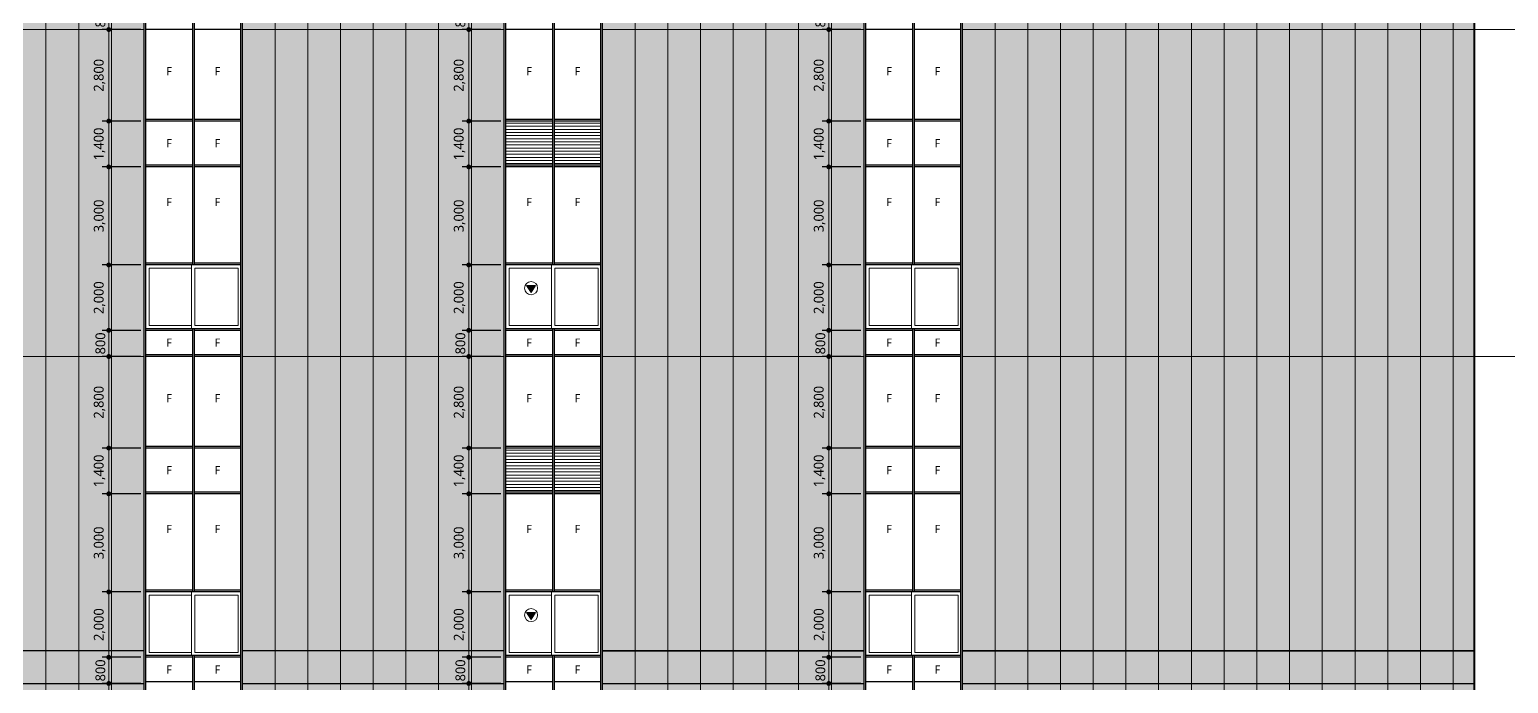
# Model space of a CAD drawing. Header units: millimetres. Extents: x 1680000 to 3024000, y 712800 to 950400.
# Drawn here: x 1897960 to 1943147, y 815360 to 835360 of the extents above; entities that cross this region are included whole.
import ezdxf
from ezdxf.enums import TextEntityAlignment as Align

# ---------------------------------------------------------------- set-up
doc = ezdxf.new("R2010")
doc.units = ezdxf.units.MM
doc.set_wipeout_variables(frame=1)
doc.linetypes.add('CEN', pattern=[62, 60, -1, 0, -1])
doc.linetypes.add('HID', pattern=[2, 1.1, -0.9])
doc.layers.get('Defpoints').update_dxf_attribs({"color": 140})
for name, color, linetype, lineweight in [('A-AXIS-LINE', 1, 'CEN', 15), ('A-DWXK-OPEN', 1, 'HID', 15), ('A-ELEV-LIN1', 2, 'Continuous', 40), ('A-ELEV-LIN3', 8, 'Continuous', 18), ('A-ELEV-WIN', 4, 'Continuous', 25), ('A-MKXS-TEXT1', 3, 'Continuous', 25)]:
    doc.layers.add(name, color=color, linetype=linetype, lineweight=lineweight)
doc.layers.add('A-XXXX-NPLT', color=144, linetype='Continuous', lineweight=15, plot=False)
doc.layers.add('입면색상', color=7, linetype='Continuous')
doc.styles.add('HY울릉도L', font='')
doc.styles.add('맑은고딕', font='malgun.ttf')
doc.styles.get('HY울릉도L').set_extended_font_data('HYwulM')
doc.dimstyles.new('CDIM', dxfattribs={"dimtxt": 3, "dimasz": 1.5, "dimexe": 2, "dimexo": 1, "dimgap": 1, "dimtad": 1, "dimdec": 0, "dimrnd": 0.5, "dimzin": 0, "dimdsep": 32, "dimlunit": 6, "dimtxsty": 'HY울릉도L', "dimblk1": '_CIDOT', "dimblk2": '_CIDOT', "dimsah": 1, "dimcen": 5.5, "dimclrd": 2, "dimclre": 2, "dimclrt": 7, "dimadec": 0, "dimazin": 0, "dimtfac": 1, "dimtdec": 0, "dimtix": 1, "dimtmove": 2, "dimatfit": 1, "dimldrblk": '_CIDOT', "dimfxl": 1, "dimtolj": 1, "dimtzin": 0, "dimlwd": -1, "dimarcsym": 0})

# ---------------------------------------------------------------- blocks, each defined once
blk = doc.blocks.new('_CIDOT')
at = {"color": 0, "linetype": 'ByBlock'}
blk.add_line((2, 0), (-1, 0), dxfattribs=at)
at = {"color": 0, "linetype": 'ByBlock', "const_width": 0.5}
blk.add_lwpolyline([(-0.25, 0, 1), (0.25, 0, 1)], format="xyb", close=True, dxfattribs=at)
blk = doc.blocks.new('*D81')
at = {"layer": 'A-XXXX-NPLT', "lineweight": -2, "transparency": 16777216}
for p, q in [((-100, 27200), (-1280, 27200)), ((-100, 25800), (-1280, 25800))]:
    blk.add_line(p, q, dxfattribs=at)
at = {"layer": 'A-XXXX-NPLT', "transparency": 16777216}
blk.add_line((-1080, 27050), (-1080, 25950), dxfattribs=at)
at = {"layer": 'Defpoints', "color": 0, "transparency": 16777216}
for p in [(0, 27200), (-1080, 25800), (0, 25800)]:
    blk.add_point(p, dxfattribs=at)
at = {"layer": 'A-XXXX-NPLT', "transparency": 16777216, "xscale": 150, "yscale": 150, "zscale": 150}
for p, rotation in [((-1080, 27200), 90), ((-1080, 25800), 270)]:
    blk.add_blockref('_CIDOT', p, dxfattribs=dict(at, rotation=rotation))
at = {"layer": 'A-XXXX-NPLT', "color": 3, "transparency": 16777216, "insert": (-1361, 26500), "char_height": 300, "attachment_point": 5, "rotation": 90, "style": '맑은고딕'}
blk.add_mtext('\\A1;1,400', dxfattribs=at)
blk = doc.blocks.new('*D82')
at = {"layer": 'A-XXXX-NPLT', "lineweight": -2, "transparency": 16777216}
for p, q in [((-100, 25800), (-1280, 25800)), ((-100, 22800), (-1280, 22800))]:
    blk.add_line(p, q, dxfattribs=at)
at = {"layer": 'A-XXXX-NPLT', "transparency": 16777216}
blk.add_line((-1080, 25650), (-1080, 22950), dxfattribs=at)
at = {"layer": 'Defpoints', "color": 0, "transparency": 16777216}
for p in [(0, 25800), (-1080, 22800), (0, 22800)]:
    blk.add_point(p, dxfattribs=at)
at = {"layer": 'A-XXXX-NPLT', "transparency": 16777216, "xscale": 150, "yscale": 150, "zscale": 150}
for p, rotation in [((-1080, 25800), 90), ((-1080, 22800), 270)]:
    blk.add_blockref('_CIDOT', p, dxfattribs=dict(at, rotation=rotation))
at = {"layer": 'A-XXXX-NPLT', "color": 3, "transparency": 16777216, "insert": (-1360, 24300), "char_height": 300, "attachment_point": 5, "rotation": 90, "style": '맑은고딕'}
blk.add_mtext('\\A1;3,000', dxfattribs=at)
blk = doc.blocks.new('*D83')
at = {"layer": 'A-XXXX-NPLT', "lineweight": -2, "transparency": 16777216}
for p, q in [((-100, 20800), (-1280, 20800)), ((-100, 20000), (-1280, 20000))]:
    blk.add_line(p, q, dxfattribs=at)
at = {"layer": 'A-XXXX-NPLT', "transparency": 16777216}
for p, q in [((-1080, 20950), (-1080, 21100)), ((-1080, 20800), (-1080, 20000)), ((-1080, 19850), (-1080, 19700))]:
    blk.add_line(p, q, dxfattribs=at)
at = {"layer": 'Defpoints', "color": 0, "transparency": 16777216}
for p in [(0, 20800), (-1080, 20000), (0, 20000)]:
    blk.add_point(p, dxfattribs=at)
at = {"layer": 'A-XXXX-NPLT', "transparency": 16777216, "xscale": 150, "yscale": 150, "zscale": 150}
for p, rotation in [((-1080, 20800), 270), ((-1080, 20000), 90)]:
    blk.add_blockref('_CIDOT', p, dxfattribs=dict(at, rotation=rotation))
at = {"layer": 'A-XXXX-NPLT', "color": 3, "transparency": 16777216, "insert": (-1335, 20400), "char_height": 300, "attachment_point": 5, "rotation": 90, "style": '맑은고딕'}
blk.add_mtext('\\A1;800', dxfattribs=at)
blk = doc.blocks.new('*D84')
at = {"layer": 'A-XXXX-NPLT', "lineweight": -2, "transparency": 16777216}
for p, q in [((-100, 22800), (-1280, 22800)), ((-100, 20800), (-1280, 20800))]:
    blk.add_line(p, q, dxfattribs=at)
at = {"layer": 'A-XXXX-NPLT', "transparency": 16777216}
blk.add_line((-1080, 20950), (-1080, 22650), dxfattribs=at)
at = {"layer": 'Defpoints', "color": 0, "transparency": 16777216}
for p in [(-1080, 22800), (0, 22800), (0, 20800)]:
    blk.add_point(p, dxfattribs=at)
at = {"layer": 'A-XXXX-NPLT', "transparency": 16777216, "xscale": 150, "yscale": 150, "zscale": 150}
for p, rotation in [((-1080, 22800), 90), ((-1080, 20800), 270)]:
    blk.add_blockref('_CIDOT', p, dxfattribs=dict(at, rotation=rotation))
at = {"layer": 'A-XXXX-NPLT', "color": 3, "transparency": 16777216, "insert": (-1360, 21800), "char_height": 300, "attachment_point": 5, "rotation": 90, "style": '맑은고딕'}
blk.add_mtext('\\A1;2,000', dxfattribs=at)
blk = doc.blocks.new('*D85')
at = {"layer": 'A-XXXX-NPLT', "lineweight": -2, "transparency": 16777216}
for p, q in [((-100, 30000), (-1280, 30000)), ((-100, 27200), (-1280, 27200))]:
    blk.add_line(p, q, dxfattribs=at)
at = {"layer": 'A-XXXX-NPLT', "transparency": 16777216}
blk.add_line((-1080, 27350), (-1080, 29850), dxfattribs=at)
at = {"layer": 'Defpoints', "color": 0, "transparency": 16777216}
for p in [(-1080, 30000), (0, 30000), (0, 27200)]:
    blk.add_point(p, dxfattribs=at)
at = {"layer": 'A-XXXX-NPLT', "transparency": 16777216, "xscale": 150, "yscale": 150, "zscale": 150}
for p, rotation in [((-1080, 30000), 90), ((-1080, 27200), 270)]:
    blk.add_blockref('_CIDOT', p, dxfattribs=dict(at, rotation=rotation))
at = {"layer": 'A-XXXX-NPLT', "color": 3, "transparency": 16777216, "insert": (-1360, 28600), "char_height": 300, "attachment_point": 5, "rotation": 90, "style": '맑은고딕'}
blk.add_mtext('\\A1;2,800', dxfattribs=at)
blk = doc.blocks.new('*D61')
at = {"layer": 'A-XXXX-NPLT', "transparency": 16777216}
for p, q in [((-1080, 10950), (-1080, 11100)), ((-1080, 10800), (-1080, 10000)), ((-1080, 9850), (-1080, 9700))]:
    blk.add_line(p, q, dxfattribs=at)
at = {"layer": 'A-XXXX-NPLT', "lineweight": -2, "transparency": 16777216}
for p, q in [((-100, 10800), (-1280, 10800)), ((-100, 10000), (-1280, 10000))]:
    blk.add_line(p, q, dxfattribs=at)
at = {"layer": 'Defpoints', "color": 0, "transparency": 16777216}
for p in [(0, 10800), (-1080, 10000), (0, 10000)]:
    blk.add_point(p, dxfattribs=at)
at = {"layer": 'A-XXXX-NPLT', "transparency": 16777216, "xscale": 150, "yscale": 150, "zscale": 150}
for p, rotation in [((-1080, 10800), 270), ((-1080, 10000), 90)]:
    blk.add_blockref('_CIDOT', p, dxfattribs=dict(at, rotation=rotation))
at = {"layer": 'A-XXXX-NPLT', "color": 3, "transparency": 16777216, "insert": (-1335, 10400), "char_height": 300, "attachment_point": 5, "rotation": 90, "style": '맑은고딕'}
blk.add_mtext('\\A1;800', dxfattribs=at)
blk = doc.blocks.new('*D62')
at = {"layer": 'A-XXXX-NPLT', "lineweight": -2, "transparency": 16777216}
for p, q in [((-100, 12800), (-1280, 12800)), ((-100, 10800), (-1280, 10800))]:
    blk.add_line(p, q, dxfattribs=at)
at = {"layer": 'A-XXXX-NPLT', "transparency": 16777216}
blk.add_line((-1080, 10950), (-1080, 12650), dxfattribs=at)
at = {"layer": 'Defpoints', "color": 0, "transparency": 16777216}
for p in [(-1080, 12800), (0, 12800), (0, 10800)]:
    blk.add_point(p, dxfattribs=at)
at = {"layer": 'A-XXXX-NPLT', "transparency": 16777216, "xscale": 150, "yscale": 150, "zscale": 150}
for p, rotation in [((-1080, 12800), 90), ((-1080, 10800), 270)]:
    blk.add_blockref('_CIDOT', p, dxfattribs=dict(at, rotation=rotation))
at = {"layer": 'A-XXXX-NPLT', "color": 3, "transparency": 16777216, "insert": (-1360, 11800), "char_height": 300, "attachment_point": 5, "rotation": 90, "style": '맑은고딕'}
blk.add_mtext('\\A1;2,000', dxfattribs=at)
blk = doc.blocks.new('*D63')
at = {"layer": 'A-XXXX-NPLT', "lineweight": -2, "transparency": 16777216}
for p, q in [((-100, 20000), (-1280, 20000)), ((-100, 17200), (-1280, 17200))]:
    blk.add_line(p, q, dxfattribs=at)
at = {"layer": 'A-XXXX-NPLT', "transparency": 16777216}
blk.add_line((-1080, 17350), (-1080, 19850), dxfattribs=at)
at = {"layer": 'Defpoints', "color": 0, "transparency": 16777216}
for p in [(-1080, 20000), (0, 20000), (0, 17200)]:
    blk.add_point(p, dxfattribs=at)
at = {"layer": 'A-XXXX-NPLT', "transparency": 16777216, "xscale": 150, "yscale": 150, "zscale": 150}
for p, rotation in [((-1080, 20000), 90), ((-1080, 17200), 270)]:
    blk.add_blockref('_CIDOT', p, dxfattribs=dict(at, rotation=rotation))
at = {"layer": 'A-XXXX-NPLT', "color": 3, "transparency": 16777216, "insert": (-1360, 18600), "char_height": 300, "attachment_point": 5, "rotation": 90, "style": '맑은고딕'}
blk.add_mtext('\\A1;2,800', dxfattribs=at)
blk = doc.blocks.new('*D64')
at = {"layer": 'A-XXXX-NPLT', "lineweight": -2, "transparency": 16777216}
for p, q in [((-100, 17200), (-1280, 17200)), ((-100, 15800), (-1280, 15800))]:
    blk.add_line(p, q, dxfattribs=at)
at = {"layer": 'A-XXXX-NPLT', "transparency": 16777216}
blk.add_line((-1080, 17050), (-1080, 15950), dxfattribs=at)
at = {"layer": 'Defpoints', "color": 0, "transparency": 16777216}
for p in [(0, 17200), (-1080, 15800), (0, 15800)]:
    blk.add_point(p, dxfattribs=at)
at = {"layer": 'A-XXXX-NPLT', "transparency": 16777216, "xscale": 150, "yscale": 150, "zscale": 150}
for p, rotation in [((-1080, 17200), 90), ((-1080, 15800), 270)]:
    blk.add_blockref('_CIDOT', p, dxfattribs=dict(at, rotation=rotation))
at = {"layer": 'A-XXXX-NPLT', "color": 3, "transparency": 16777216, "insert": (-1361, 16500), "char_height": 300, "attachment_point": 5, "rotation": 90, "style": '맑은고딕'}
blk.add_mtext('\\A1;1,400', dxfattribs=at)
blk = doc.blocks.new('*D65')
at = {"layer": 'A-XXXX-NPLT', "lineweight": -2, "transparency": 16777216}
for p, q in [((-100, 15800), (-1280, 15800)), ((-100, 12800), (-1280, 12800))]:
    blk.add_line(p, q, dxfattribs=at)
at = {"layer": 'A-XXXX-NPLT', "transparency": 16777216}
blk.add_line((-1080, 15650), (-1080, 12950), dxfattribs=at)
at = {"layer": 'Defpoints', "color": 0, "transparency": 16777216}
for p in [(0, 15800), (-1080, 12800), (0, 12800)]:
    blk.add_point(p, dxfattribs=at)
at = {"layer": 'A-XXXX-NPLT', "transparency": 16777216, "xscale": 150, "yscale": 150, "zscale": 150}
for p, rotation in [((-1080, 15800), 90), ((-1080, 12800), 270)]:
    blk.add_blockref('_CIDOT', p, dxfattribs=dict(at, rotation=rotation))
at = {"layer": 'A-XXXX-NPLT', "color": 3, "transparency": 16777216, "insert": (-1360, 14300), "char_height": 300, "attachment_point": 5, "rotation": 90, "style": '맑은고딕'}
blk.add_mtext('\\A1;3,000', dxfattribs=at)
blk = doc.blocks.new('*D68')
at = {"layer": 'A-XXXX-NPLT', "lineweight": -2, "transparency": 16777216}
for p, q in [((-100, 10000), (-1280, 10000)), ((-100, 7200), (-1280, 7200))]:
    blk.add_line(p, q, dxfattribs=at)
at = {"layer": 'A-XXXX-NPLT', "transparency": 16777216}
blk.add_line((-1080, 7350), (-1080, 9850), dxfattribs=at)
at = {"layer": 'Defpoints', "color": 0, "transparency": 16777216}
for p in [(-1080, 10000), (0, 10000), (0, 7200)]:
    blk.add_point(p, dxfattribs=at)
at = {"layer": 'A-XXXX-NPLT', "transparency": 16777216, "xscale": 150, "yscale": 150, "zscale": 150}
for p, rotation in [((-1080, 10000), 90), ((-1080, 7200), 270)]:
    blk.add_blockref('_CIDOT', p, dxfattribs=dict(at, rotation=rotation))
at = {"layer": 'A-XXXX-NPLT', "color": 3, "transparency": 16777216, "insert": (-1360, 8600), "char_height": 300, "attachment_point": 5, "rotation": 90, "style": '맑은고딕'}
blk.add_mtext('\\A1;2,800', dxfattribs=at)
blk = doc.blocks.new('*D80')
at = {"layer": 'A-XXXX-NPLT', "lineweight": -2, "transparency": 16777216}
for p, q in [((-100, 30800), (-1280, 30800)), ((-100, 30000), (-1280, 30000))]:
    blk.add_line(p, q, dxfattribs=at)
at = {"layer": 'A-XXXX-NPLT', "transparency": 16777216}
for p, q in [((-1080, 30950), (-1080, 31100)), ((-1080, 30800), (-1080, 30000)), ((-1080, 29850), (-1080, 29700))]:
    blk.add_line(p, q, dxfattribs=at)
at = {"layer": 'Defpoints', "color": 0, "transparency": 16777216}
for p in [(0, 30800), (-1080, 30000), (0, 30000)]:
    blk.add_point(p, dxfattribs=at)
at = {"layer": 'A-XXXX-NPLT', "transparency": 16777216, "xscale": 150, "yscale": 150, "zscale": 150}
for p, rotation in [((-1080, 30800), 270), ((-1080, 30000), 90)]:
    blk.add_blockref('_CIDOT', p, dxfattribs=dict(at, rotation=rotation))
at = {"layer": 'A-XXXX-NPLT', "color": 3, "transparency": 16777216, "insert": (-1335, 30400), "char_height": 300, "attachment_point": 5, "rotation": 90, "style": '맑은고딕'}
blk.add_mtext('\\A1;800', dxfattribs=at)
blk = doc.blocks.new('*D36')
at = {"layer": 'A-XXXX-NPLT', "transparency": 16777216}
for p, q in [((-1080, 10850), (-1080, 11000)), ((-1080, 10700), (-1080, 9900)), ((-1080, 9750), (-1080, 9600))]:
    blk.add_line(p, q, dxfattribs=at)
at = {"layer": 'A-XXXX-NPLT', "lineweight": -2, "transparency": 16777216}
for p, q in [((-100, 10700), (-1280, 10700)), ((-100, 9900), (-1280, 9900))]:
    blk.add_line(p, q, dxfattribs=at)
at = {"layer": 'Defpoints', "color": 0, "transparency": 16777216}
for p in [(0, 10700), (-1080, 9900), (0, 9900)]:
    blk.add_point(p, dxfattribs=at)
at = {"layer": 'A-XXXX-NPLT', "transparency": 16777216, "xscale": 150, "yscale": 150, "zscale": 150}
for p, rotation in [((-1080, 10700), 270), ((-1080, 9900), 90)]:
    blk.add_blockref('_CIDOT', p, dxfattribs=dict(at, rotation=rotation))
at = {"layer": 'A-XXXX-NPLT', "color": 3, "transparency": 16777216, "insert": (-1335, 10300), "char_height": 300, "attachment_point": 5, "rotation": 90, "style": '맑은고딕'}
blk.add_mtext('\\A1;800', dxfattribs=at)
blk = doc.blocks.new('*D37')
at = {"layer": 'A-XXXX-NPLT', "lineweight": -2, "transparency": 16777216}
for p, q in [((-100, 12700), (-1280, 12700)), ((-100, 10700), (-1280, 10700))]:
    blk.add_line(p, q, dxfattribs=at)
at = {"layer": 'A-XXXX-NPLT', "transparency": 16777216}
blk.add_line((-1080, 10850), (-1080, 12550), dxfattribs=at)
at = {"layer": 'Defpoints', "color": 0, "transparency": 16777216}
for p in [(-1080, 12700), (0, 12700), (0, 10700)]:
    blk.add_point(p, dxfattribs=at)
at = {"layer": 'A-XXXX-NPLT', "transparency": 16777216, "xscale": 150, "yscale": 150, "zscale": 150}
for p, rotation in [((-1080, 12700), 90), ((-1080, 10700), 270)]:
    blk.add_blockref('_CIDOT', p, dxfattribs=dict(at, rotation=rotation))
at = {"layer": 'A-XXXX-NPLT', "color": 3, "transparency": 16777216, "insert": (-1360, 11700), "char_height": 300, "attachment_point": 5, "rotation": 90, "style": '맑은고딕'}
blk.add_mtext('\\A1;2,000', dxfattribs=at)
blk = doc.blocks.new('*D38')
at = {"layer": 'A-XXXX-NPLT', "lineweight": -2, "transparency": 16777216}
for p, q in [((-100, 19900), (-1280, 19900)), ((-100, 17100), (-1280, 17100))]:
    blk.add_line(p, q, dxfattribs=at)
at = {"layer": 'A-XXXX-NPLT', "transparency": 16777216}
blk.add_line((-1080, 17250), (-1080, 19750), dxfattribs=at)
at = {"layer": 'Defpoints', "color": 0, "transparency": 16777216}
for p in [(-1080, 19900), (0, 19900), (0, 17100)]:
    blk.add_point(p, dxfattribs=at)
at = {"layer": 'A-XXXX-NPLT', "transparency": 16777216, "xscale": 150, "yscale": 150, "zscale": 150}
for p, rotation in [((-1080, 19900), 90), ((-1080, 17100), 270)]:
    blk.add_blockref('_CIDOT', p, dxfattribs=dict(at, rotation=rotation))
at = {"layer": 'A-XXXX-NPLT', "color": 3, "transparency": 16777216, "insert": (-1360, 18500), "char_height": 300, "attachment_point": 5, "rotation": 90, "style": '맑은고딕'}
blk.add_mtext('\\A1;2,800', dxfattribs=at)
blk = doc.blocks.new('*D39')
at = {"layer": 'A-XXXX-NPLT', "lineweight": -2, "transparency": 16777216}
for p, q in [((-100, 17100), (-1280, 17100)), ((-100, 15700), (-1280, 15700))]:
    blk.add_line(p, q, dxfattribs=at)
at = {"layer": 'A-XXXX-NPLT', "transparency": 16777216}
blk.add_line((-1080, 16950), (-1080, 15850), dxfattribs=at)
at = {"layer": 'Defpoints', "color": 0, "transparency": 16777216}
for p in [(0, 17100), (-1080, 15700), (0, 15700)]:
    blk.add_point(p, dxfattribs=at)
at = {"layer": 'A-XXXX-NPLT', "transparency": 16777216, "xscale": 150, "yscale": 150, "zscale": 150}
for p, rotation in [((-1080, 17100), 90), ((-1080, 15700), 270)]:
    blk.add_blockref('_CIDOT', p, dxfattribs=dict(at, rotation=rotation))
at = {"layer": 'A-XXXX-NPLT', "color": 3, "transparency": 16777216, "insert": (-1361, 16400), "char_height": 300, "attachment_point": 5, "rotation": 90, "style": '맑은고딕'}
blk.add_mtext('\\A1;1,400', dxfattribs=at)
blk = doc.blocks.new('*D40')
at = {"layer": 'A-XXXX-NPLT', "lineweight": -2, "transparency": 16777216}
for p, q in [((-100, 15700), (-1280, 15700)), ((-100, 12700), (-1280, 12700))]:
    blk.add_line(p, q, dxfattribs=at)
at = {"layer": 'A-XXXX-NPLT', "transparency": 16777216}
blk.add_line((-1080, 15550), (-1080, 12850), dxfattribs=at)
at = {"layer": 'Defpoints', "color": 0, "transparency": 16777216}
for p in [(0, 15700), (-1080, 12700), (0, 12700)]:
    blk.add_point(p, dxfattribs=at)
at = {"layer": 'A-XXXX-NPLT', "transparency": 16777216, "xscale": 150, "yscale": 150, "zscale": 150}
for p, rotation in [((-1080, 15700), 90), ((-1080, 12700), 270)]:
    blk.add_blockref('_CIDOT', p, dxfattribs=dict(at, rotation=rotation))
at = {"layer": 'A-XXXX-NPLT', "color": 3, "transparency": 16777216, "insert": (-1360, 14200), "char_height": 300, "attachment_point": 5, "rotation": 90, "style": '맑은고딕'}
blk.add_mtext('\\A1;3,000', dxfattribs=at)
blk = doc.blocks.new('*D43')
at = {"layer": 'A-XXXX-NPLT', "lineweight": -2, "transparency": 16777216}
for p, q in [((-100, 9900), (-1280, 9900)), ((-100, 7100), (-1280, 7100))]:
    blk.add_line(p, q, dxfattribs=at)
at = {"layer": 'A-XXXX-NPLT', "transparency": 16777216}
blk.add_line((-1080, 7250), (-1080, 9750), dxfattribs=at)
at = {"layer": 'Defpoints', "color": 0, "transparency": 16777216}
for p in [(-1080, 9900), (0, 9900), (0, 7100)]:
    blk.add_point(p, dxfattribs=at)
at = {"layer": 'A-XXXX-NPLT', "transparency": 16777216, "xscale": 150, "yscale": 150, "zscale": 150}
for p, rotation in [((-1080, 9900), 90), ((-1080, 7100), 270)]:
    blk.add_blockref('_CIDOT', p, dxfattribs=dict(at, rotation=rotation))
at = {"layer": 'A-XXXX-NPLT', "color": 3, "transparency": 16777216, "insert": (-1360, 8500), "char_height": 300, "attachment_point": 5, "rotation": 90, "style": '맑은고딕'}
blk.add_mtext('\\A1;2,800', dxfattribs=at)
blk = doc.blocks.new('*D46')
at = {"layer": 'A-XXXX-NPLT', "transparency": 16777216}
for p, q in [((-1080, 20850), (-1080, 21000)), ((-1080, 20700), (-1080, 19900)), ((-1080, 19750), (-1080, 19600))]:
    blk.add_line(p, q, dxfattribs=at)
at = {"layer": 'A-XXXX-NPLT', "lineweight": -2, "transparency": 16777216}
for p, q in [((-100, 20700), (-1280, 20700)), ((-100, 19900), (-1280, 19900))]:
    blk.add_line(p, q, dxfattribs=at)
at = {"layer": 'Defpoints', "color": 0, "transparency": 16777216}
for p in [(0, 20700), (-1080, 19900), (0, 19900)]:
    blk.add_point(p, dxfattribs=at)
at = {"layer": 'A-XXXX-NPLT', "transparency": 16777216, "xscale": 150, "yscale": 150, "zscale": 150}
for p, rotation in [((-1080, 20700), 270), ((-1080, 19900), 90)]:
    blk.add_blockref('_CIDOT', p, dxfattribs=dict(at, rotation=rotation))
at = {"layer": 'A-XXXX-NPLT', "color": 3, "transparency": 16777216, "insert": (-1335, 20300), "char_height": 300, "attachment_point": 5, "rotation": 90, "style": '맑은고딕'}
blk.add_mtext('\\A1;800', dxfattribs=at)
blk = doc.blocks.new('*D47')
at = {"layer": 'A-XXXX-NPLT', "lineweight": -2, "transparency": 16777216}
for p, q in [((-100, 22700), (-1280, 22700)), ((-100, 20700), (-1280, 20700))]:
    blk.add_line(p, q, dxfattribs=at)
at = {"layer": 'A-XXXX-NPLT', "transparency": 16777216}
blk.add_line((-1080, 20850), (-1080, 22550), dxfattribs=at)
at = {"layer": 'Defpoints', "color": 0, "transparency": 16777216}
for p in [(-1080, 22700), (0, 22700), (0, 20700)]:
    blk.add_point(p, dxfattribs=at)
at = {"layer": 'A-XXXX-NPLT', "transparency": 16777216, "xscale": 150, "yscale": 150, "zscale": 150}
for p, rotation in [((-1080, 22700), 90), ((-1080, 20700), 270)]:
    blk.add_blockref('_CIDOT', p, dxfattribs=dict(at, rotation=rotation))
at = {"layer": 'A-XXXX-NPLT', "color": 3, "transparency": 16777216, "insert": (-1360, 21700), "char_height": 300, "attachment_point": 5, "rotation": 90, "style": '맑은고딕'}
blk.add_mtext('\\A1;2,000', dxfattribs=at)
blk = doc.blocks.new('*D48')
at = {"layer": 'A-XXXX-NPLT', "lineweight": -2, "transparency": 16777216}
for p, q in [((-100, 29900), (-1280, 29900)), ((-100, 27100), (-1280, 27100))]:
    blk.add_line(p, q, dxfattribs=at)
at = {"layer": 'A-XXXX-NPLT', "transparency": 16777216}
blk.add_line((-1080, 27250), (-1080, 29750), dxfattribs=at)
at = {"layer": 'Defpoints', "color": 0, "transparency": 16777216}
for p in [(-1080, 29900), (0, 29900), (0, 27100)]:
    blk.add_point(p, dxfattribs=at)
at = {"layer": 'A-XXXX-NPLT', "transparency": 16777216, "xscale": 150, "yscale": 150, "zscale": 150}
for p, rotation in [((-1080, 29900), 90), ((-1080, 27100), 270)]:
    blk.add_blockref('_CIDOT', p, dxfattribs=dict(at, rotation=rotation))
at = {"layer": 'A-XXXX-NPLT', "color": 3, "transparency": 16777216, "insert": (-1360, 28500), "char_height": 300, "attachment_point": 5, "rotation": 90, "style": '맑은고딕'}
blk.add_mtext('\\A1;2,800', dxfattribs=at)
blk = doc.blocks.new('*D49')
at = {"layer": 'A-XXXX-NPLT', "lineweight": -2, "transparency": 16777216}
for p, q in [((-100, 27100), (-1280, 27100)), ((-100, 25700), (-1280, 25700))]:
    blk.add_line(p, q, dxfattribs=at)
at = {"layer": 'A-XXXX-NPLT', "transparency": 16777216}
blk.add_line((-1080, 26950), (-1080, 25850), dxfattribs=at)
at = {"layer": 'Defpoints', "color": 0, "transparency": 16777216}
for p in [(0, 27100), (-1080, 25700), (0, 25700)]:
    blk.add_point(p, dxfattribs=at)
at = {"layer": 'A-XXXX-NPLT', "transparency": 16777216, "xscale": 150, "yscale": 150, "zscale": 150}
for p, rotation in [((-1080, 27100), 90), ((-1080, 25700), 270)]:
    blk.add_blockref('_CIDOT', p, dxfattribs=dict(at, rotation=rotation))
at = {"layer": 'A-XXXX-NPLT', "color": 3, "transparency": 16777216, "insert": (-1361, 26400), "char_height": 300, "attachment_point": 5, "rotation": 90, "style": '맑은고딕'}
blk.add_mtext('\\A1;1,400', dxfattribs=at)
blk = doc.blocks.new('*D50')
at = {"layer": 'A-XXXX-NPLT', "lineweight": -2, "transparency": 16777216}
for p, q in [((-100, 25700), (-1280, 25700)), ((-100, 22700), (-1280, 22700))]:
    blk.add_line(p, q, dxfattribs=at)
at = {"layer": 'A-XXXX-NPLT', "transparency": 16777216}
blk.add_line((-1080, 25550), (-1080, 22850), dxfattribs=at)
at = {"layer": 'Defpoints', "color": 0, "transparency": 16777216}
for p in [(0, 25700), (-1080, 22700), (0, 22700)]:
    blk.add_point(p, dxfattribs=at)
at = {"layer": 'A-XXXX-NPLT', "transparency": 16777216, "xscale": 150, "yscale": 150, "zscale": 150}
for p, rotation in [((-1080, 25700), 90), ((-1080, 22700), 270)]:
    blk.add_blockref('_CIDOT', p, dxfattribs=dict(at, rotation=rotation))
at = {"layer": 'A-XXXX-NPLT', "color": 3, "transparency": 16777216, "insert": (-1360, 24200), "char_height": 300, "attachment_point": 5, "rotation": 90, "style": '맑은고딕'}
blk.add_mtext('\\A1;3,000', dxfattribs=at)
blk = doc.blocks.new('*D56')
at = {"layer": 'A-XXXX-NPLT', "transparency": 16777216}
for p, q in [((-1080, 30850), (-1080, 31000)), ((-1080, 30700), (-1080, 29900)), ((-1080, 29750), (-1080, 29600))]:
    blk.add_line(p, q, dxfattribs=at)
at = {"layer": 'A-XXXX-NPLT', "lineweight": -2, "transparency": 16777216}
for p, q in [((-100, 30700), (-1280, 30700)), ((-100, 29900), (-1280, 29900))]:
    blk.add_line(p, q, dxfattribs=at)
at = {"layer": 'Defpoints', "color": 0, "transparency": 16777216}
for p in [(0, 30700), (-1080, 29900), (0, 29900)]:
    blk.add_point(p, dxfattribs=at)
at = {"layer": 'A-XXXX-NPLT', "transparency": 16777216, "xscale": 150, "yscale": 150, "zscale": 150}
for p, rotation in [((-1080, 30700), 270), ((-1080, 29900), 90)]:
    blk.add_blockref('_CIDOT', p, dxfattribs=dict(at, rotation=rotation))
at = {"layer": 'A-XXXX-NPLT', "color": 3, "transparency": 16777216, "insert": (-1335, 30300), "char_height": 300, "attachment_point": 5, "rotation": 90, "style": '맑은고딕'}
blk.add_mtext('\\A1;800', dxfattribs=at)
blk = doc.blocks.new('소방관진입창')
at = {"layer": 'A-DWXK-OPEN', "linetype": 'Continuous', "ltscale": 50, "true_color": 0xcd2027}
h = blk.add_hatch(color=242, dxfattribs=at)
h.dxf.hatch_style = 1
h.paths.add_polyline_path([(138, 80), (-138, 80), (0, -130)])
at = {"layer": 'A-DWXK-OPEN', "color": 242, "linetype": 'Continuous', "ltscale": 50, "true_color": 0xcd2027}
blk.add_lwpolyline([(-138, 80), (0, -130), (138, 80)], close=True, dxfattribs=at)
blk.add_circle((0, 0), 200, dxfattribs=at)
blk = doc.blocks.new('axis')
at = {"layer": 'A-AXIS-LINE'}
for p, q in [((4621438.1, -381118.7), (4883538.1, -381118.7)), ((4621438.1, -391118.7), (4883538.1, -391118.7))]:
    blk.add_line(p, q, dxfattribs=at)
blk = doc.blocks.new('입면창_그릴x')
blk.add_wipeout([(0, 50150), (3000, 50150), (3000, 300), (0, 300)]).dxf.layer = 'A-ELEV-LIN3'
at = {"layer": 'A-ELEV-LIN3', "color": 253}
for points in [[(1450, 20950), (150, 20950), (150, 22700), (1450, 22700)], [(1450, 22800), (1450, 20850)], [(1450, 10950), (150, 10950), (150, 12700), (1450, 12700)], [(1450, 12800), (1450, 10850)]]:
    blk.add_lwpolyline(points, dxfattribs=at)
for points in [[(1550, 22700), (2875, 22700), (2875, 20950), (1550, 20950)], [(1550, 12700), (2875, 12700), (2875, 10950), (1550, 10950)]]:
    blk.add_lwpolyline(points, close=True, dxfattribs=at)
at = {"layer": 'A-ELEV-WIN'}
blk.add_lwpolyline([(3000, 300), (0, 300), (0, 50150), (3000, 50150)], close=True, dxfattribs=at)
for points in [[(50, 350), (50, 50100), (2950, 50100), (2950, 350)], [(1475, 30850), (1475, 22800)], [(1525, 30850), (1525, 22800)], [(1475, 30000), (50, 30000)], [(2950, 30000), (1525, 30000)], [(1475, 27250), (50, 27250)], [(1475, 27200), (50, 27200)], [(2950, 27250), (1525, 27250)], [(2950, 27200), (1525, 27200)], [(1475, 25850), (50, 25850)], [(1475, 25800), (50, 25800)], [(2950, 25850), (1525, 25850)], [(2950, 25800), (1525, 25800)], [(1475, 22850), (50, 22850)], [(2950, 22800), (50, 22800)], [(2950, 22850), (1525, 22850)], [(2950, 20850), (50, 20850)], [(1475, 20800), (50, 20800)], [(1475, 20850), (1475, 12800)], [(1525, 20850), (1525, 12800)], [(2950, 20800), (1525, 20800)], [(1475, 20050), (50, 20050)], [(1475, 20000), (50, 20000)], [(2950, 20050), (1525, 20050)], [(2950, 20000), (1525, 20000)], [(1475, 17250), (50, 17250)], [(1475, 17200), (50, 17200)], [(2950, 17250), (1525, 17250)], [(2950, 17200), (1525, 17200)], [(1475, 15850), (50, 15850)], [(2950, 15850), (1525, 15850)], [(1475, 15800), (50, 15800)], [(2950, 15800), (1525, 15800)], [(1475, 12850), (50, 12850)], [(2950, 12800), (50, 12800)], [(2950, 12850), (1525, 12850)], [(2950, 10850), (50, 10850)], [(1475, 10850), (1475, 2800)], [(1525, 10850), (1525, 2800)], [(1475, 10800), (50, 10800)], [(2950, 10800), (1525, 10800)], [(1475, 10050), (50, 10050)], [(2950, 10050), (1525, 10050)]]:
    blk.add_lwpolyline(points, dxfattribs=at)
at = {"layer": 'A-MKXS-TEXT1', "style": '맑은고딕'}
for p in [(762.5, 28725), (2237.5, 28725), (762.5, 26525), (2237.5, 26525), (762.5, 24725), (2237.5, 24725), (762.5, 20425), (2237.5, 20425), (762.5, 18725), (2237.5, 18725), (762.5, 16525), (2237.5, 16525), (762.5, 14725), (2237.5, 14725), (762.5, 10425), (2237.5, 10425)]:
    blk.add_text('F', height=250, dxfattribs=at).set_placement(p, align=Align.MIDDLE_CENTER)
at = {"layer": 'A-XXXX-NPLT'}
for p1, p2, picture, middle in [((0, 30800), (0, 30000), '*D80', (-1335, 30400)), ((0, 20800), (0, 20000), '*D83', (-1335, 20400)), ((0, 10800), (0, 10000), '*D61', (-1335, 10400))]:
    dim = blk.add_aligned_dim(p1=p1, p2=p2, distance=-1080, dimstyle='CDIM', override={"dimscale": 100, "dimtxsty": '맑은고딕', "dimclrd": 256, "dimclre": 256, "dimclrt": 3}, dxfattribs=at)
    dim.commit()
    dim.dimension.update_dxf_attribs({"geometry": picture, "text_midpoint": middle})
for base, p1, p2, picture, middle in [((-1080, 30000), (0, 27200), (0, 30000), '*D85', (-1360.2, 28600)), ((-1080, 25800), (0, 27200), (0, 25800), '*D81', (-1361, 26500)), ((-1080, 22800), (0, 25800), (0, 22800), '*D82', (-1360.2, 24300)), ((-1080, 22800), (0, 20800), (0, 22800), '*D84', (-1360.2, 21800)), ((-1080, 20000), (0, 17200), (0, 20000), '*D63', (-1360.2, 18600)), ((-1080, 15800), (0, 17200), (0, 15800), '*D64', (-1361, 16500)), ((-1080, 12800), (0, 15800), (0, 12800), '*D65', (-1360.2, 14300)), ((-1080, 12800), (0, 10800), (0, 12800), '*D62', (-1360.2, 11800)), ((-1080, 10000), (0, 7200), (0, 10000), '*D68', (-1360.2, 8600))]:
    dim = blk.add_linear_dim(base=base, p1=p1, p2=p2, angle=90, dimstyle='CDIM', override={"dimscale": 100, "dimtxsty": '맑은고딕', "dimclrd": 256, "dimclre": 256, "dimclrt": 3}, dxfattribs=at)
    dim.commit()
    dim.dimension.update_dxf_attribs({"geometry": picture, "text_midpoint": middle})
blk = doc.blocks.new('입면창2')
blk.add_wipeout([(0, 50050), (3000, 50050), (3000, 200), (0, 200)]).dxf.layer = 'A-ELEV-LIN3'
at = {"layer": 'A-ELEV-LIN3'}
h = blk.add_hatch(dxfattribs=at)
h.set_pattern_fill('ANSI31', color=253, scale=30, angle=315)
h.set_pattern_definition([(0, (-59545.61, -82760), (2e-14, 95.25), [])])
h.paths.add_polyline_path([(2950, 25750), (2950, 27100), (1525, 27100), (1525, 25750)])
h.paths.add_polyline_path([(50, 27100), (50, 25750), (1475, 25750), (1475, 27100)])
h = blk.add_hatch(dxfattribs=at)
h.set_pattern_fill('ANSI31', color=253, scale=30, angle=315)
h.set_pattern_definition([(0, (-59545.61, -92760), (2e-14, 95.25), [])])
h.paths.add_polyline_path([(2950, 15750), (2950, 17100), (1525, 17100), (1525, 15750)])
h.paths.add_polyline_path([(50, 17100), (50, 15750), (1475, 15750), (1475, 17100)])
at = {"layer": 'A-ELEV-LIN3', "color": 253}
for points in [[(1450, 20850), (150, 20850), (150, 22600), (1450, 22600)], [(1450, 22700), (1450, 20750)], [(1450, 12700), (1450, 10750)], [(1450, 10850), (150, 10850), (150, 12600), (1450, 12600)]]:
    blk.add_lwpolyline(points, dxfattribs=at)
for points in [[(1550, 22600), (2875, 22600), (2875, 20850), (1550, 20850)], [(1550, 12600), (2875, 12600), (2875, 10850), (1550, 10850)]]:
    blk.add_lwpolyline(points, close=True, dxfattribs=at)
at = {"layer": 'A-ELEV-WIN'}
blk.add_lwpolyline([(3000, 200), (0, 200), (0, 50050), (3000, 50050)], close=True, dxfattribs=at)
for points in [[(50, 250), (50, 50000), (2950, 50000), (2950, 250)], [(1475, 30750), (1475, 22700)], [(1525, 30750), (1525, 22700)], [(1475, 29900), (50, 29900)], [(2950, 29900), (1525, 29900)], [(1475, 27150), (50, 27150)], [(2950, 27150), (1525, 27150)], [(1475, 27100), (50, 27100)], [(2950, 27100), (1525, 27100)], [(1475, 25750), (50, 25750)], [(1475, 25700), (50, 25700)], [(2950, 25750), (1525, 25750)], [(2950, 25700), (1525, 25700)], [(1475, 22750), (50, 22750)], [(2950, 22700), (50, 22700)], [(2950, 22750), (1525, 22750)], [(2950, 20750), (50, 20750)], [(1475, 20700), (50, 20700)], [(1475, 20750), (1475, 12700)], [(1525, 20750), (1525, 12700)], [(2950, 20700), (1525, 20700)], [(1475, 19950), (50, 19950)], [(1475, 19900), (50, 19900)], [(2950, 19950), (1525, 19950)], [(2950, 19900), (1525, 19900)], [(1475, 17150), (50, 17150)], [(1475, 17100), (50, 17100)], [(2950, 17150), (1525, 17150)], [(2950, 17100), (1525, 17100)], [(1475, 15750), (50, 15750)], [(1475, 15700), (50, 15700)], [(2950, 15750), (1525, 15750)], [(2950, 15700), (1525, 15700)], [(1475, 12750), (50, 12750)], [(2950, 12700), (50, 12700)], [(2950, 12750), (1525, 12750)], [(2950, 10750), (50, 10750)], [(1475, 10700), (50, 10700)], [(1475, 10750), (1475, 2700)], [(1525, 10750), (1525, 2700)], [(2950, 10700), (1525, 10700)], [(1475, 9950), (50, 9950)], [(2950, 9950), (1525, 9950)]]:
    blk.add_lwpolyline(points, dxfattribs=at)
at = {"layer": 'A-MKXS-TEXT1', "style": '맑은고딕'}
for p in [(762.5, 28625), (2237.5, 28625), (762.5, 24625), (2237.5, 24625), (762.5, 20325), (2237.5, 20325), (762.5, 18625), (2237.5, 18625), (762.5, 14625), (2237.5, 14625), (762.5, 10325), (2237.5, 10325)]:
    blk.add_text('F', height=250, dxfattribs=at).set_placement(p, align=Align.MIDDLE_CENTER)
at = {"layer": 'A-XXXX-NPLT'}
for p1, p2, picture, middle in [((0, 30700), (0, 29900), '*D56', (-1335, 30300)), ((0, 20700), (0, 19900), '*D46', (-1335, 20300)), ((0, 10700), (0, 9900), '*D36', (-1335, 10300))]:
    dim = blk.add_aligned_dim(p1=p1, p2=p2, distance=-1080, dimstyle='CDIM', override={"dimscale": 100, "dimtxsty": '맑은고딕', "dimclrd": 256, "dimclre": 256, "dimclrt": 3}, dxfattribs=at)
    dim.commit()
    dim.dimension.update_dxf_attribs({"geometry": picture, "text_midpoint": middle})
for base, p1, p2, picture, middle in [((-1080, 29900), (0, 27100), (0, 29900), '*D48', (-1360.2, 28500)), ((-1080, 25700), (0, 27100), (0, 25700), '*D49', (-1361, 26400)), ((-1080, 22700), (0, 25700), (0, 22700), '*D50', (-1360.2, 24200)), ((-1080, 22700), (0, 20700), (0, 22700), '*D47', (-1360.2, 21700)), ((-1080, 19900), (0, 17100), (0, 19900), '*D38', (-1360.2, 18500)), ((-1080, 15700), (0, 17100), (0, 15700), '*D39', (-1361, 16400)), ((-1080, 12700), (0, 15700), (0, 12700), '*D40', (-1360.2, 14200)), ((-1080, 12700), (0, 10700), (0, 12700), '*D37', (-1360.2, 11700)), ((-1080, 9900), (0, 7100), (0, 9900), '*D43', (-1360.2, 8500))]:
    dim = blk.add_linear_dim(base=base, p1=p1, p2=p2, angle=90, dimstyle='CDIM', override={"dimscale": 100, "dimtxsty": '맑은고딕', "dimclrd": 256, "dimclre": 256, "dimclrt": 3}, dxfattribs=at)
    dim.commit()
    dim.dimension.update_dxf_attribs({"geometry": picture, "text_midpoint": middle})

msp = doc.modelspace()

# ---------------------------------------------------------------- hatches: boundary and pattern name
at = {"layer": '입면색상', "true_color": 0x435254}
h = msp.add_hatch(color=251, dxfattribs=at)
h.dxf.hatch_style = 1
h.paths.add_polyline_path([(1942110, 795360), (1850960, 795360), (1850960, 785360), (1942110, 785360)])
h.paths.add_polyline_path([(1865410, 788910), (1871510, 788910), (1871510, 785810), (1865410, 785810)], flags=16)
h.paths.add_polyline_path([(1878410, 790260), (1878410, 793360), (1878460, 793360), (1878460, 790260)], flags=16)
h.paths.add_polyline_path([(1934460, 815360), (1937460, 815360), (1937460, 795360), (1934460, 795360)])
h.paths.add_polyline_path([(1923460, 815360), (1926460, 815360), (1926460, 795360), (1923460, 795360)])
h.paths.add_polyline_path([(1912460, 815360), (1915460, 815360), (1915460, 795360), (1912460, 795360)])
h.paths.add_polyline_path([(1901460, 815360), (1904460, 815360), (1904460, 795360), (1901460, 795360)])
h.paths.add_polyline_path([(1890460, 815360), (1893460, 815360), (1893460, 795360), (1890460, 795360)])
h.paths.add_polyline_path([(1912460, 835360), (1915460, 835360), (1915460, 816360), (1912460, 816360)])
h.paths.add_polyline_path([(1901460, 835360), (1904460, 835360), (1904460, 816360), (1901460, 816360)])
h.paths.add_polyline_path([(1890460, 835360), (1893460, 835360), (1893460, 816360), (1890460, 816360)])
h.paths.add_polyline_path([(1879460, 835360), (1882460, 835360), (1882460, 816360), (1879460, 816360)])
h.paths.add_polyline_path([(1875160, 835360), (1915460, 835360), (1915460, 836360), (1875160, 836360)])
h.paths.add_polyline_path([(1875160, 815360), (1942110, 815360), (1942110, 816360), (1875160, 816360)])
h.paths.add_polyline_path([(1879460, 861810), (1882460, 861810), (1882460, 836360), (1879460, 836360)])
h.paths.add_polyline_path([(1912460, 857010), (1915460, 857010), (1915460, 836360), (1912460, 836360)])
h.paths.add_polyline_path([(1901460, 861810), (1904460, 861810), (1904460, 836360), (1901460, 836360)])
h.paths.add_polyline_path([(1890460, 861810), (1893460, 861810), (1893460, 836360), (1890460, 836360)])
h.paths.add_polyline_path([(1760810, 815360), (1761960, 815360), (1761960, 795360), (1760810, 795360)])
h.paths.add_polyline_path([(1749810, 815360), (1752810, 815360), (1752810, 795360), (1749810, 795360)])
h.paths.add_polyline_path([(1760810, 835360), (1761960, 835360), (1761960, 816360), (1760810, 816360)])
h.paths.add_polyline_path([(1749810, 835360), (1752810, 835360), (1752810, 816360), (1749810, 816360)])
h.paths.add_polyline_path([(1763810, 850695.9), (1761960, 850517), (1761960, 836360), (1760810, 836360), (1760810, 857010), (1763810, 857010)])
h.paths.add_polyline_path([(1744810, 835360), (1761960, 835360), (1761960, 836360), (1744810, 836360)])
h.paths.add_polyline_path([(1744810, 815360), (1761960, 815360), (1761960, 816360), (1744810, 816360)])
h.paths.add_polyline_path([(1749810, 857010), (1752810, 857010), (1752810, 836360), (1749810, 836360)])
h.paths.add_polyline_path([(1785810, 857010), (1782810, 857010), (1782810, 852531.6), (1785810, 852823.6)])
h.paths.add_polyline_path([(1774810, 857010), (1771810, 857010), (1771809.4, 851468.7), (1774810, 851758.6)])
h.paths.add_polyline_path([(1744810, 785360), (1761960, 785360), (1761960, 795360), (1744810, 795360)])
h.paths.add_polyline_path([(1879460, 800260), (1882460, 800260), (1882460, 815360), (1879460, 815360)])
h.paths.add_polyline_path([(1882460, 800260), (1879460, 800260), (1879460, 795360), (1882460, 795360)])
h.paths.add_polyline_path([(1793810, 853597.3), (1796810, 853887.4), (1796810, 857010), (1793810, 857010)])
h.paths.add_polyline_path([(1804810, 854661.1), (1807810, 854951.2), (1807810, 857010), (1804810, 857010)])
h.paths.add_polyline_path([(1815810, 855724.9), (1818810, 856015.1), (1818810, 857010), (1815810, 857010)])
at = {"layer": '입면색상', "true_color": 0xcad1d3}
h = msp.add_hatch(color=254, dxfattribs=at)
h.dxf.hatch_style = 1
h.paths.add_polyline_path([(1749810, 857010), (1744810, 857010), (1744810, 836360), (1749810, 836360)])
h.paths.add_polyline_path([(1760810, 857010), (1752810, 857010), (1752810, 836360), (1760810, 836360)])
h.paths.add_polyline_path([(1782810, 857010), (1774810, 857010), (1774810, 851758.6), (1782810, 852531.6)])
h.paths.add_polyline_path([(1793810, 857010), (1785810, 857010), (1785810, 852823.6), (1793810, 853597.3)])
h.paths.add_polyline_path([(1749810, 835360), (1744810, 835360), (1744810, 816360), (1749810, 816360)])
h.paths.add_polyline_path([(1760810, 835360), (1752810, 835360), (1752810, 816360), (1760810, 816360)])
h.paths.add_polyline_path([(1760810, 815360), (1752810, 815360), (1752810, 795360), (1760810, 795360)])
h.paths.add_polyline_path([(1749810, 815360), (1744810, 815360), (1744810, 795360), (1749810, 795360)])
h.paths.add_polyline_path([(1879460, 835360), (1875160, 835360), (1875160, 816360), (1879460, 816360)])
h.paths.add_polyline_path([(1901460, 835360), (1893460, 835360), (1893460, 816360), (1901460, 816360)])
h.paths.add_polyline_path([(1890460, 835360), (1882460, 835360), (1882460, 816360), (1890460, 816360)])
h.paths.add_polyline_path([(1901460, 815360), (1893460, 815360), (1893460, 795360), (1901460, 795360)])
h.paths.add_polyline_path([(1912460, 815360), (1904460, 815360), (1904460, 795360), (1912460, 795360)])
h.paths.add_polyline_path([(1923460, 815360), (1915460, 815360), (1915460, 795360), (1923460, 795360)])
h.paths.add_polyline_path([(1934460, 815360), (1926460, 815360), (1926460, 795360), (1934460, 795360)])
h.paths.add_polyline_path([(1942110, 815360), (1937460, 815360), (1937460, 795360), (1942110, 795360)])
h.paths.add_polyline_path([(1909060, 861810), (1904460, 861810), (1904460, 836360), (1912460, 836360), (1912460, 857010), (1909060, 857010)])
h.paths.add_polyline_path([(1890460, 861810), (1882460, 861810), (1882460, 836360), (1890460, 836360)])
h.paths.add_polyline_path([(1901460, 861810), (1893460, 861810), (1893460, 836360), (1901460, 836360)])
h.paths.add_polyline_path([(1879460, 861810), (1875160, 861810), (1875160, 836360), (1879460, 836360)])
h.paths.add_polyline_path([(1882460, 803360), (1882485, 803360), (1882435, 800260), (1882460, 800260), (1882460, 795360), (1890460, 795360), (1890460, 815360), (1882460, 815360)])
h.paths.add_polyline_path([(1912460, 835360), (1904460, 835360), (1904460, 816360), (1912460, 816360)])
h.paths.add_polyline_path([(1879460, 800260), (1879460, 803360), (1879460, 815360), (1875160, 815360), (1875160, 795360), (1879460, 795360)])
h.paths.add_polyline_path([(1763810, 850695.9), (1771809.4, 851469.6), (1771810, 857010), (1763810, 857010)])
h.paths.add_polyline_path([(1796810, 853887.4), (1804810, 854661.1), (1804810, 857010), (1796810, 857010)])
h.paths.add_polyline_path([(1807810, 854951.2), (1815810, 855724.9), (1815810, 857010), (1807810, 857010)])
h.paths.add_polyline_path([(1818810, 856015.1), (1829097.6, 857010), (1829108, 857010), (1829177, 857017.7), (1818810, 857010)])
at = {"layer": '입면색상', "true_color": 0xc0d4cb}
h = msp.add_hatch(color=9, dxfattribs=at)
h.dxf.hatch_style = 1
h.paths.add_polyline_path([(1942110, 857010), (1915460, 857010), (1915460, 816360), (1942110, 816360)])

# ---------------------------------------------------------------- linework, layer by layer
at = {"layer": 'A-AXIS-LINE'}
for p, q in [((1908460, 880860), (1908460, 764360)), ((1919460, 880860), (1919460, 764360)), ((1930460, 880860), (1930460, 764360)), ((1941460, 880860), (1941460, 764360))]:
    msp.add_line(p, q, dxfattribs=at)
at = {"layer": 'A-ELEV-LIN3'}
for p, q in [((1898460, 785360), (1898460, 861810)), ((1899460, 785360), (1899460, 861810)), ((1900460, 785360), (1900460, 861810)), ((1901460, 785360), (1901460, 861810)), ((1904460, 785360), (1904460, 861810)), ((1905460, 785360), (1905460, 861810)), ((1906460, 785360), (1906460, 861810)), ((1907460, 785360), (1907460, 861810)), ((1908460, 785360), (1908460, 861810)), ((1909460, 785360), (1909460, 857010)), ((1910460, 785360), (1910460, 857010)), ((1911460, 785360), (1911460, 857010)), ((1912460, 785360), (1912460, 857010)), ((1916460, 785360), (1916460, 857010)), ((1917460, 785360), (1917460, 857010)), ((1918460, 785360), (1918460, 857010)), ((1919460, 785360), (1919460, 857010)), ((1920460, 785360), (1920460, 857010)), ((1921460, 785360), (1921460, 857010)), ((1927460, 785360), (1927460, 857010)), ((1928460, 785360), (1928460, 857010)), ((1929460, 785360), (1929460, 857010)), ((1930460, 785360), (1930460, 857010)), ((1931460, 785360), (1931460, 857010)), ((1932460, 785360), (1932460, 857010)), ((1933460, 785360), (1933460, 857010)), ((1934460, 785360), (1934460, 857010)), ((1935460, 785360), (1935460, 857010)), ((1936460, 785360), (1936460, 857010)), ((1937460, 785360), (1937460, 857010)), ((1938460, 785360), (1938460, 857010)), ((1939460, 785360), (1939460, 857010)), ((1940460, 785360), (1940460, 857010)), ((1941460, 784460), (1941460, 857010))]:
    msp.add_line(p, q, dxfattribs=at)
at = {"layer": '입면색상'}
for points in [[(1850960, 795360), (1850960, 857010), (1850810, 857010), (1850810, 865710), (1875160, 865710), (1875160, 861810), (1909060, 861810), (1909060, 857010), (1942110, 857010), (1942110, 795360)], [(1901460, 835360), (1904460, 835360), (1904460, 816360), (1901460, 816360)], [(1912460, 835360), (1915460, 835360), (1915460, 816360), (1912460, 816360)], [(1875160, 815360), (1942110, 815360), (1942110, 816360), (1875160, 816360)]]:
    msp.add_lwpolyline(points, close=True, dxfattribs=at)
at = {"layer": '입면색상', "color": 9, "true_color": 0xc0d4cb}
msp.add_lwpolyline([(1942110, 857010), (1915460, 857010), (1915460, 816360), (1942110, 816360)], close=True, dxfattribs=at)

# ---------------------------------------------------------------- block references
at = {"layer": 'A-AXIS-LINE'}
msp.add_blockref('axis', (-2904478.1, 1216478.7), dxfattribs=at)

# ---------------------------------------------------------------- next in the draw order: block references
msp.add_blockref('입면창_그릴x', (1923460, 805360))

# ---------------------------------------------------------------- next in the draw order: linework, layer by layer
at = {"layer": 'A-ELEV-LIN1'}
msp.add_lwpolyline([(1942110, 785360), (1942110, 857010), (1909060, 857010), (1909060, 861810), (1875160, 861810), (1875160, 865710), (1850810, 865710), (1850810, 857010), (1850960, 857010), (1850960, 785360)], dxfattribs=at)
at = {"layer": 'A-ELEV-LIN3'}
msp.add_line((1922460, 785360), (1922460, 857010), dxfattribs=at)

# ---------------------------------------------------------------- next in the draw order: block references
for name, p in [('입면창_그릴x', (1901460, 805360)), ('입면창2', (1912460, 805460))]:
    msp.add_blockref(name, p)

# ---------------------------------------------------------------- next in the draw order: block references
for p in [(1913285, 827450.2), (1913285, 817450.2)]:
    msp.add_blockref('소방관진입창', p)

doc.saveas('drawing.dxf')
